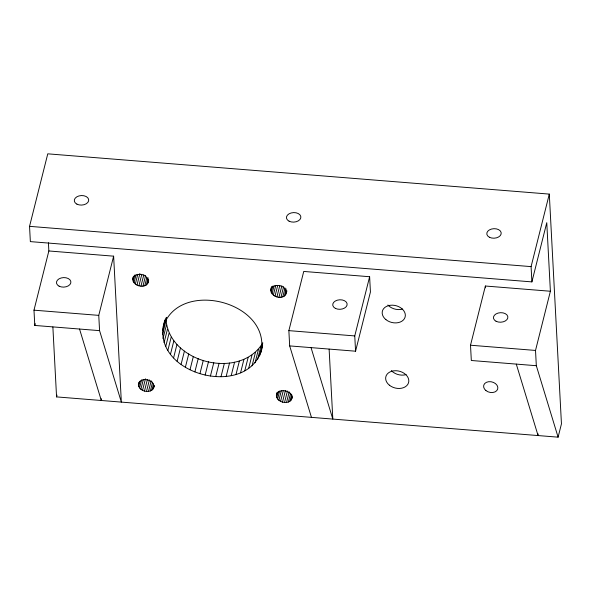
<?xml version="1.0" encoding="UTF-8"?>
<svg xmlns="http://www.w3.org/2000/svg" width="591" height="591" viewBox="0 0 591 591"><rect width="100%" height="100%" fill="white"/><g stroke="black" fill="none" stroke-linecap="round" stroke-linejoin="round"><path stroke-width="0.89" d="M262.626 345.787C251.507 401.717 147.078 374.834 164.808 320.285M262.522 343.401C239.2 380.818 167.297 362.305 165.945 317.914M163.249 326.498C179.583 278.213 271.387 301.875 261.045 352.31M148.673 280.673C147.469 290.75 129.185 285.741 133.455 276.389M148.223 282.446C149.575 274.675 136.063 271.04 133.012 278.162M138.39 384.881C139.232 376.644 153.246 378.691 153.97 386.137C153.128 394.382 139.114 392.335 138.39 384.881L139.062 382.222M271.025 289.243C274.158 281.368 289.826 286.82 285.542 294.902C280.289 301.115 267.272 294.702 271.697 286.583M292.25 396.96C291.045 407.036 272.761 402.028 277.039 392.675M291.806 398.733C293.158 390.961 279.639 387.327 276.588 394.448M558.103 437.17L536.325 365.711L535.52 350.441L550.391 291.245L546.764 222.689L531.893 281.892L30.355 241.616L29.55 226.346L47.768 153.83L549.298 194.099L561.45 423.85L558.103 437.17L56.566 396.901L52.872 326.971M48.854 250.968L113.627 256.169L121.347 402.102L99.569 330.642L34.788 325.442L33.983 310.172L48.854 250.968L48.418 242.746M34.788 325.442L35.231 323.676M56.566 396.901L57.017 395.128M99.569 330.642L98.763 315.372L113.627 256.169M132.827 279.676L133.721 276.13M133.174 281.235L134.733 275.022M134.031 282.734L136.033 274.741M135.332 284.064L137.784 274.298M136.994 285.135L139.897 273.589M138.907 285.881L141.803 274.335M140.931 286.243L143.835 274.704M142.941 286.207L145.615 275.546M144.788 285.763L146.797 277.77M146.354 284.951L148.134 277.844M147.521 283.813L148.636 279.373M138.737 386.44L140.074 381.114M139.594 387.94L141.596 379.947M140.894 389.27L143.347 379.503M142.557 390.341L145.46 378.794M144.47 391.087L147.366 379.54M146.494 391.449L149.397 379.902M162.614 330.428L165.325 319.155M166.167 319.096L166.618 317.323M162.547 334.447L165.894 321.127M148.504 391.412L151.178 380.752M163.042 338.51L166.389 325.19M150.35 390.969L152.581 382.089M151.917 390.149L153.475 383.936M164.099 342.573L167.445 329.253M153.084 389.018L153.978 385.472M153.786 387.652L154.236 385.879M165.702 346.585L169.048 333.265M167.829 350.507L171.176 337.188M170.467 354.297L173.813 340.977M173.584 357.902L176.923 344.583M177.13 361.293L180.477 347.973M181.082 364.418L184.429 351.098M185.389 367.247L188.736 353.928M190.006 369.759L193.353 356.439M194.875 371.909L198.214 358.589M199.935 373.682L203.282 360.362M205.143 375.056L208.49 361.736M210.433 376.016L213.779 362.697M215.745 376.548L219.091 363.229M221.019 376.652L224.366 363.332M226.198 376.327L229.537 363.007M231.214 375.566L234.561 362.246M236.023 374.384L239.37 361.064M240.559 372.795L243.906 359.476M244.777 370.816L248.124 357.496M248.634 368.474L251.98 355.154M252.076 365.792L255.423 352.472M270.841 290.765L271.734 287.211M271.188 292.323L272.754 286.103M272.045 293.816L274.054 285.822M255.068 362.8L258.415 349.48M273.345 295.145L275.798 285.379M257.58 359.527L260.926 346.208M262.308 344.472L262.751 342.691M259.582 356.018L262.7 343.585M275.007 296.217L277.689 285.564M276.92 296.963L279.824 285.416M278.945 297.325L281.848 285.785M280.954 297.288L283.628 286.628M282.801 296.845L285.032 287.965M284.367 296.032L286.147 288.925M285.542 294.902L286.428 291.348M286.465 292.641L286.908 290.868M288.866 330.635L303.737 271.439L369.626 276.728L370.431 291.998L355.568 351.202L289.671 345.905L288.866 330.635L354.755 335.924L369.626 276.728M276.403 395.97L277.297 392.417M276.751 397.529L278.317 391.308M277.607 399.021L279.617 391.028M278.908 400.351L281.36 390.585M280.57 401.422L283.252 390.769M282.483 402.168L285.387 390.621M284.515 402.53L287.411 390.991M286.517 402.493L289.191 391.833M288.364 402.05L290.595 393.17M289.93 401.237L291.71 394.131M291.104 400.107L292.22 395.667M536.325 365.711L471.322 360.495L470.51 345.225L485.381 286.022L550.391 291.245M531.893 281.892L531.087 266.615L549.298 194.099M29.55 226.346L531.087 266.615M33.983 310.172L98.763 315.372M470.51 345.225L535.52 350.441M516.29 364.108L538.069 435.567L537.973 433.728M311.043 347.626L332.822 419.085L329.121 349.155M289.671 345.905L311.45 417.364M79.534 329.032L101.312 400.491L101.216 398.652M485.381 286.022L485.477 287.817M354.755 335.924L355.568 351.202M402.656 309.049A11.746 8.658 14.1 0 1 387.895 305.022M406.12 374.598A11.746 8.658 14.1 0 1 391.36 370.572M76.911 204.139A7.225 4.765 -3 0 0 88.628 200.896A7.225 4.765 -3 0 0 78.972 195.931A7.225 4.765 -3 0 0 76.911 204.139M289.065 221.174A7.225 4.765 -3 0 0 300.775 217.924A7.225 4.765 -3 0 0 291.127 212.967A7.225 4.765 -3 0 0 289.065 221.174M489.407 237.257A7.225 4.765 -3 0 0 501.124 234.014A7.225 4.765 -3 0 0 491.468 229.057A7.225 4.765 -3 0 0 489.407 237.257M335.341 308.354A7.225 4.765 -3 0 0 347.057 305.111A7.225 4.765 -3 0 0 337.402 300.154A7.225 4.765 -3 0 0 335.341 308.354M496.063 321.26A7.225 4.765 -3 0 0 507.78 318.017A7.225 4.765 -3 0 0 498.124 313.06A7.225 4.765 -3 0 0 496.063 321.26M59.085 286.17A7.225 4.765 -3 0 0 70.802 282.926A7.225 4.765 -3 0 0 61.146 277.969A7.225 4.765 -3 0 0 59.085 286.17M389.373 385.177A11.746 8.658 14.1 0 0 408.536 382.776A11.746 8.658 14.1 0 0 393.783 370.83A11.746 8.658 14.1 0 0 389.373 385.177M385.908 319.628A11.746 8.658 14.1 0 0 405.064 317.227A11.746 8.658 14.1 0 0 390.319 305.281A11.746 8.658 14.1 0 0 385.908 319.628M485.891 390.54A7.225 5.326 14.1 0 0 497.681 389.063A7.225 5.326 14.1 0 0 488.602 381.712A7.225 5.326 14.1 0 0 485.891 390.54"/></g></svg>
